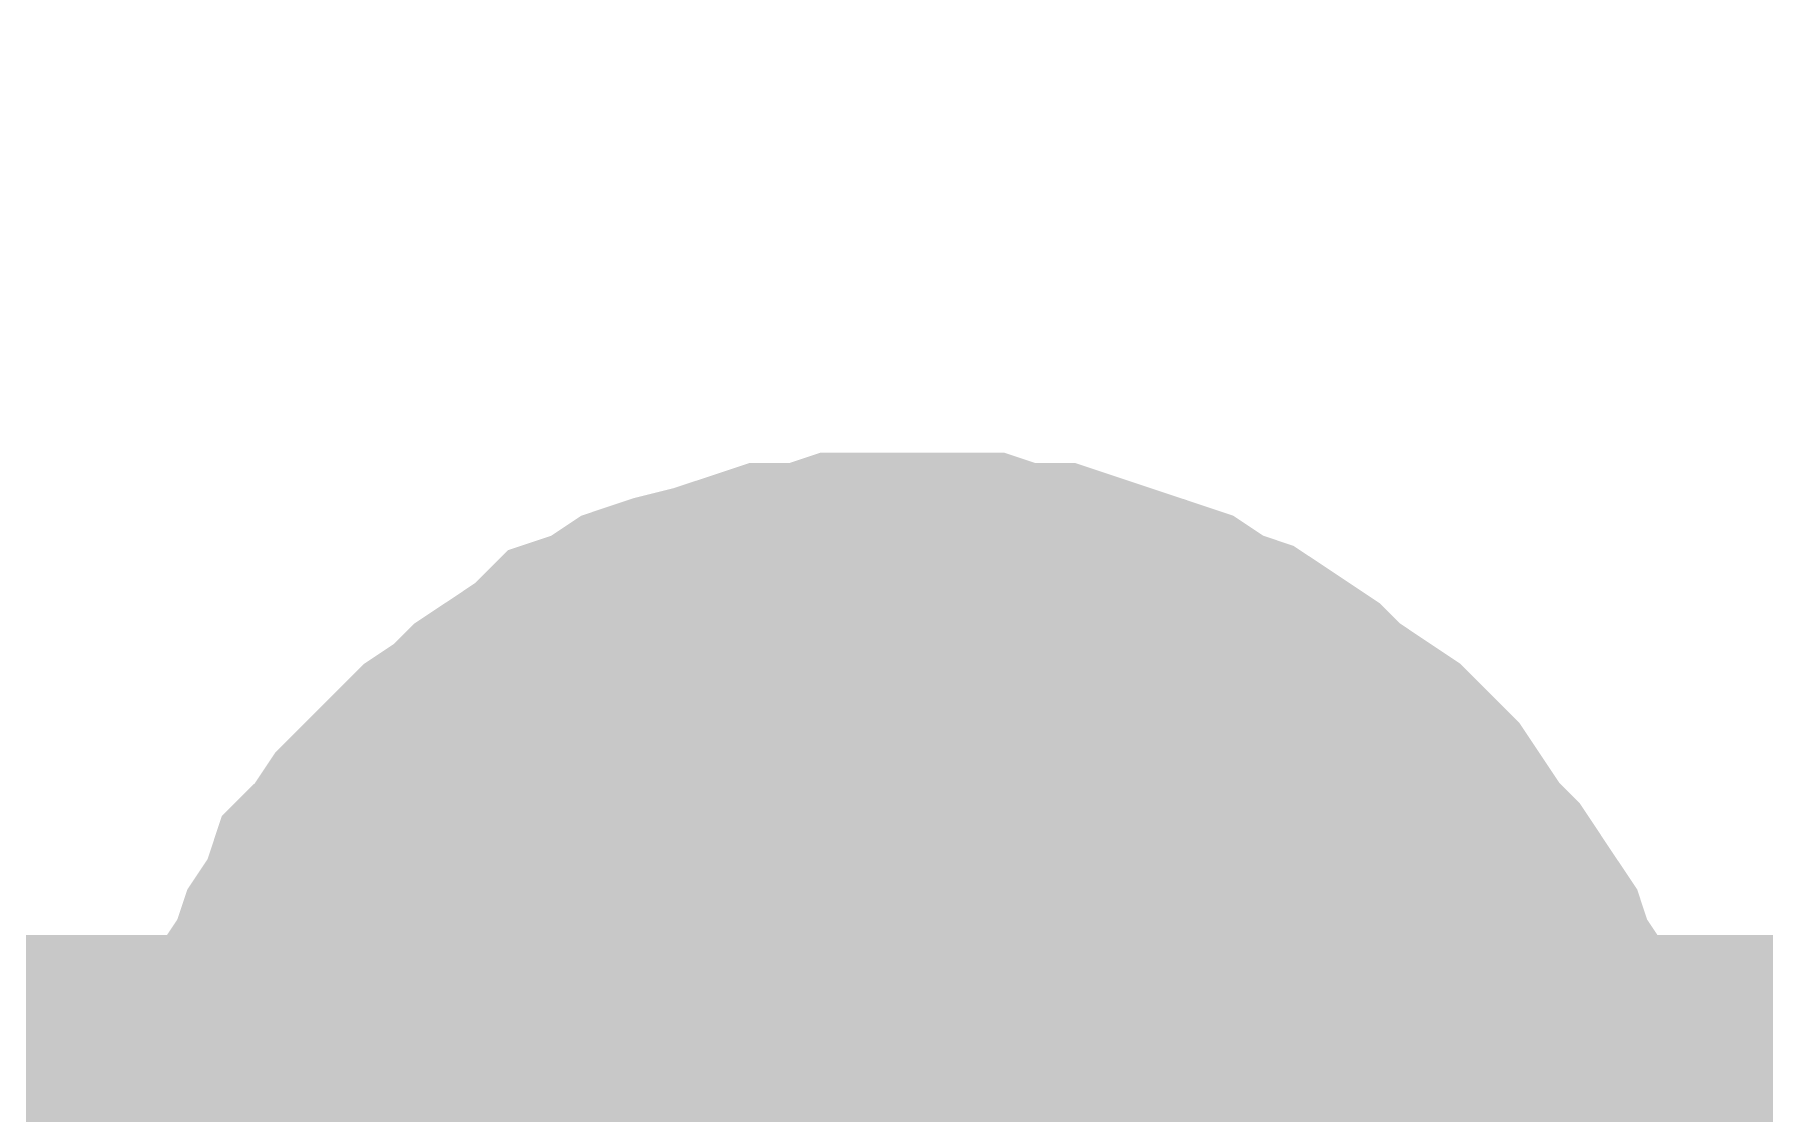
# Model space of a CAD drawing. Header units: inches. Extents: x 0 to 841, y 0 to 594.
# Drawn here: x 299.034 to 300.966, y 305.171 to 306.376 of the extents above; entities that cross this region are included whole.
import ezdxf

# ---------------------------------------------------------------- set-up
doc = ezdxf.new("R2010")
doc.units = ezdxf.units.IN
doc.layers.add('Sheet', color=255, linetype='Continuous')

msp = doc.modelspace()

# ---------------------------------------------------------------- linework, layer by layer
at = {"layer": 'Sheet'}
for points in [[(350.0049, 319.9982, 0.7493, 0.7493, 0), (340.0112, 319.9982, 0.7493, 0.7493, 0), (340.0112, 304.9955, 0.7493, 0.7493, 0), (300.0139, 304.9955, 0.7493, 0.7493, 0), (285.012, 304.9955, 0.7493, 0.7493, 0)], [(299.2503, 304.9955, 0.2997, 0.2997, 0), (299.2503, 305.0292, 0.2997, 0.2997, 0), (299.2503, 305.0741, 0.2997, 0.2997, 0), (299.2615, 305.1078, 0.2997, 0.2997, 0), (299.2615, 305.1527, 0.2997, 0.2997, 0), (299.2728, 305.1864, 0.2997, 0.2997, 0), (299.284, 305.2201, 0.2997, 0.2997, 0), (299.2952, 305.2537, 0.2997, 0.2997, 0), (299.3064, 305.2874, 0.2997, 0.2997, 0), (299.3289, 305.3211, 0.2997, 0.2997, 0), (299.3401, 305.3548, 0.2997, 0.2997, 0), (299.3626, 305.3885, 0.2997, 0.2997, 0), (299.3738, 305.4222, 0.2997, 0.2997, 0), (299.3963, 305.4446, 0.2997, 0.2997, 0), (299.4187, 305.4783, 0.2997, 0.2997, 0), (299.4524, 305.512, 0.2997, 0.2997, 0), (299.4749, 305.5345, 0.2997, 0.2997, 0), (299.4973, 305.5569, 0.2997, 0.2997, 0), (299.531, 305.5794, 0.2997, 0.2997, 0), (299.5535, 305.6019, 0.2997, 0.2997, 0), (299.5872, 305.6243, 0.2997, 0.2997, 0), (299.6208, 305.6468, 0.2997, 0.2997, 0), (299.6433, 305.6692, 0.2997, 0.2997, 0), (299.677, 305.6805, 0.2997, 0.2997, 0), (299.7107, 305.7029, 0.2997, 0.2997, 0), (299.7444, 305.7142, 0.2997, 0.2997, 0), (299.7893, 305.7254, 0.2997, 0.2997, 0), (299.823, 305.7366, 0.2997, 0.2997, 0), (299.8567, 305.7478, 0.2997, 0.2997, 0), (299.9016, 305.7478, 0.2997, 0.2997, 0), (299.9353, 305.7591, 0.2997, 0.2997, 0), (299.9689, 305.7591, 0.2997, 0.2997, 0), (300.0139, 305.7591, 0.2997, 0.2997, 0)], [(299.2503, 304.9955, 0.2997, 0.2997, 0), (299.2503, 305.0292, 0.2997, 0.2997, 0), (299.2503, 305.0741, 0.2997, 0.2997, 0), (299.2615, 305.1078, 0.2997, 0.2997, 0), (299.2615, 305.1527, 0.2997, 0.2997, 0), (299.2728, 305.1864, 0.2997, 0.2997, 0), (299.284, 305.2201, 0.2997, 0.2997, 0), (299.2952, 305.2537, 0.2997, 0.2997, 0), (299.3064, 305.2874, 0.2997, 0.2997, 0), (299.3289, 305.3211, 0.2997, 0.2997, 0), (299.3401, 305.3548, 0.2997, 0.2997, 0), (299.3626, 305.3885, 0.2997, 0.2997, 0), (299.3738, 305.4222, 0.2997, 0.2997, 0), (299.3963, 305.4446, 0.2997, 0.2997, 0), (299.4187, 305.4783, 0.2997, 0.2997, 0), (299.4524, 305.512, 0.2997, 0.2997, 0), (299.4749, 305.5345, 0.2997, 0.2997, 0), (299.4973, 305.5569, 0.2997, 0.2997, 0), (299.531, 305.5794, 0.2997, 0.2997, 0), (299.5535, 305.6019, 0.2997, 0.2997, 0), (299.5872, 305.6243, 0.2997, 0.2997, 0), (299.6208, 305.6468, 0.2997, 0.2997, 0), (299.6433, 305.6692, 0.2997, 0.2997, 0), (299.677, 305.6805, 0.2997, 0.2997, 0), (299.7107, 305.7029, 0.2997, 0.2997, 0), (299.7444, 305.7142, 0.2997, 0.2997, 0), (299.7893, 305.7254, 0.2997, 0.2997, 0), (299.823, 305.7366, 0.2997, 0.2997, 0), (299.8567, 305.7478, 0.2997, 0.2997, 0), (299.9016, 305.7478, 0.2997, 0.2997, 0), (299.9353, 305.7591, 0.2997, 0.2997, 0), (299.9689, 305.7591, 0.2997, 0.2997, 0), (300.0139, 305.7591, 0.2997, 0.2997, 0)], [(299.2503, 304.9955, 0.2997, 0.2997, 0), (299.2503, 305.0292, 0.2997, 0.2997, 0), (299.2503, 305.0741, 0.2997, 0.2997, 0), (299.2615, 305.1078, 0.2997, 0.2997, 0), (299.2615, 305.1527, 0.2997, 0.2997, 0), (299.2728, 305.1864, 0.2997, 0.2997, 0), (299.284, 305.2201, 0.2997, 0.2997, 0), (299.2952, 305.2537, 0.2997, 0.2997, 0), (299.3064, 305.2874, 0.2997, 0.2997, 0), (299.3289, 305.3211, 0.2997, 0.2997, 0), (299.3401, 305.3548, 0.2997, 0.2997, 0), (299.3626, 305.3885, 0.2997, 0.2997, 0), (299.3738, 305.4222, 0.2997, 0.2997, 0), (299.3963, 305.4446, 0.2997, 0.2997, 0), (299.4187, 305.4783, 0.2997, 0.2997, 0), (299.4524, 305.512, 0.2997, 0.2997, 0), (299.4749, 305.5345, 0.2997, 0.2997, 0), (299.4973, 305.5569, 0.2997, 0.2997, 0), (299.531, 305.5794, 0.2997, 0.2997, 0), (299.5535, 305.6019, 0.2997, 0.2997, 0), (299.5872, 305.6243, 0.2997, 0.2997, 0), (299.6208, 305.6468, 0.2997, 0.2997, 0), (299.6433, 305.6692, 0.2997, 0.2997, 0), (299.677, 305.6805, 0.2997, 0.2997, 0), (299.7107, 305.7029, 0.2997, 0.2997, 0), (299.7444, 305.7142, 0.2997, 0.2997, 0), (299.7893, 305.7254, 0.2997, 0.2997, 0), (299.823, 305.7366, 0.2997, 0.2997, 0), (299.8567, 305.7478, 0.2997, 0.2997, 0), (299.9016, 305.7478, 0.2997, 0.2997, 0), (299.9353, 305.7591, 0.2997, 0.2997, 0), (299.9689, 305.7591, 0.2997, 0.2997, 0), (300.0139, 305.7591, 0.2997, 0.2997, 0)], [(300.0139, 305.7591, 0.2997, 0.2997, 0), (300.0139, 305.7591, 0.2997, 0.2997, 0)], [(300.0139, 305.7591, 0.2997, 0.2997, 0), (300.0475, 305.7591, 0.2997, 0.2997, 0), (300.0925, 305.7591, 0.2997, 0.2997, 0), (300.1261, 305.7478, 0.2997, 0.2997, 0), (300.1711, 305.7478, 0.2997, 0.2997, 0), (300.2048, 305.7366, 0.2997, 0.2997, 0), (300.2384, 305.7254, 0.2997, 0.2997, 0), (300.2721, 305.7142, 0.2997, 0.2997, 0), (300.3058, 305.7029, 0.2997, 0.2997, 0), (300.3395, 305.6805, 0.2997, 0.2997, 0), (300.3732, 305.6692, 0.2997, 0.2997, 0), (300.4069, 305.6468, 0.2997, 0.2997, 0), (300.4406, 305.6243, 0.2997, 0.2997, 0), (300.463, 305.6019, 0.2997, 0.2997, 0), (300.4967, 305.5794, 0.2997, 0.2997, 0), (300.5304, 305.5569, 0.2997, 0.2997, 0), (300.5528, 305.5345, 0.2997, 0.2997, 0), (300.5753, 305.512, 0.2997, 0.2997, 0), (300.5978, 305.4783, 0.2997, 0.2997, 0), (300.6202, 305.4446, 0.2997, 0.2997, 0), (300.6427, 305.4222, 0.2997, 0.2997, 0), (300.6651, 305.3885, 0.2997, 0.2997, 0), (300.6876, 305.3548, 0.2997, 0.2997, 0), (300.6988, 305.3211, 0.2997, 0.2997, 0), (300.7213, 305.2874, 0.2997, 0.2997, 0), (300.7325, 305.2537, 0.2997, 0.2997, 0), (300.7437, 305.2201, 0.2997, 0.2997, 0), (300.755, 305.1864, 0.2997, 0.2997, 0), (300.7662, 305.1527, 0.2997, 0.2997, 0), (300.7662, 305.1078, 0.2997, 0.2997, 0), (300.7774, 305.0741, 0.2997, 0.2997, 0), (300.7774, 305.0292, 0.2997, 0.2997, 0), (300.7774, 304.9955, 0.2997, 0.2997, 0)], [(300.0139, 305.7591, 0.2997, 0.2997, 0), (300.0139, 305.7591, 0.2997, 0.2997, 0)], [(300.0139, 305.7591, 0.2997, 0.2997, 0), (300.0475, 305.7591, 0.2997, 0.2997, 0), (300.0925, 305.7591, 0.2997, 0.2997, 0), (300.1261, 305.7478, 0.2997, 0.2997, 0), (300.1711, 305.7478, 0.2997, 0.2997, 0), (300.2048, 305.7366, 0.2997, 0.2997, 0), (300.2384, 305.7254, 0.2997, 0.2997, 0), (300.2721, 305.7142, 0.2997, 0.2997, 0), (300.3058, 305.7029, 0.2997, 0.2997, 0), (300.3395, 305.6805, 0.2997, 0.2997, 0), (300.3732, 305.6692, 0.2997, 0.2997, 0), (300.4069, 305.6468, 0.2997, 0.2997, 0), (300.4406, 305.6243, 0.2997, 0.2997, 0), (300.463, 305.6019, 0.2997, 0.2997, 0), (300.4967, 305.5794, 0.2997, 0.2997, 0), (300.5304, 305.5569, 0.2997, 0.2997, 0), (300.5528, 305.5345, 0.2997, 0.2997, 0), (300.5753, 305.512, 0.2997, 0.2997, 0), (300.5978, 305.4783, 0.2997, 0.2997, 0), (300.6202, 305.4446, 0.2997, 0.2997, 0), (300.6427, 305.4222, 0.2997, 0.2997, 0), (300.6651, 305.3885, 0.2997, 0.2997, 0), (300.6876, 305.3548, 0.2997, 0.2997, 0), (300.6988, 305.3211, 0.2997, 0.2997, 0), (300.7213, 305.2874, 0.2997, 0.2997, 0), (300.7325, 305.2537, 0.2997, 0.2997, 0), (300.7437, 305.2201, 0.2997, 0.2997, 0), (300.755, 305.1864, 0.2997, 0.2997, 0), (300.7662, 305.1527, 0.2997, 0.2997, 0), (300.7662, 305.1078, 0.2997, 0.2997, 0), (300.7774, 305.0741, 0.2997, 0.2997, 0), (300.7774, 305.0292, 0.2997, 0.2997, 0), (300.7774, 304.9955, 0.2997, 0.2997, 0)], [(300.0139, 305.7591, 0.2997, 0.2997, 0), (300.0139, 305.7591, 0.2997, 0.2997, 0)], [(300.0139, 305.7591, 0.2997, 0.2997, 0), (300.0475, 305.7591, 0.2997, 0.2997, 0), (300.0925, 305.7591, 0.2997, 0.2997, 0), (300.1261, 305.7478, 0.2997, 0.2997, 0), (300.1711, 305.7478, 0.2997, 0.2997, 0), (300.2048, 305.7366, 0.2997, 0.2997, 0), (300.2384, 305.7254, 0.2997, 0.2997, 0), (300.2721, 305.7142, 0.2997, 0.2997, 0), (300.3058, 305.7029, 0.2997, 0.2997, 0), (300.3395, 305.6805, 0.2997, 0.2997, 0), (300.3732, 305.6692, 0.2997, 0.2997, 0), (300.4069, 305.6468, 0.2997, 0.2997, 0), (300.4406, 305.6243, 0.2997, 0.2997, 0), (300.463, 305.6019, 0.2997, 0.2997, 0), (300.4967, 305.5794, 0.2997, 0.2997, 0), (300.5304, 305.5569, 0.2997, 0.2997, 0), (300.5528, 305.5345, 0.2997, 0.2997, 0), (300.5753, 305.512, 0.2997, 0.2997, 0), (300.5978, 305.4783, 0.2997, 0.2997, 0), (300.6202, 305.4446, 0.2997, 0.2997, 0), (300.6427, 305.4222, 0.2997, 0.2997, 0), (300.6651, 305.3885, 0.2997, 0.2997, 0), (300.6876, 305.3548, 0.2997, 0.2997, 0), (300.6988, 305.3211, 0.2997, 0.2997, 0), (300.7213, 305.2874, 0.2997, 0.2997, 0), (300.7325, 305.2537, 0.2997, 0.2997, 0), (300.7437, 305.2201, 0.2997, 0.2997, 0), (300.755, 305.1864, 0.2997, 0.2997, 0), (300.7662, 305.1527, 0.2997, 0.2997, 0), (300.7662, 305.1078, 0.2997, 0.2997, 0), (300.7774, 305.0741, 0.2997, 0.2997, 0), (300.7774, 305.0292, 0.2997, 0.2997, 0), (300.7774, 304.9955, 0.2997, 0.2997, 0)], [(299.2615, 305.1078, 0.0991, 0.0991, 0), (299.2615, 305.1527, 0.0991, 0.0991, 0), (299.2728, 305.1864, 0.0991, 0.0991, 0), (299.284, 305.2201, 0.0991, 0.0991, 0), (299.2952, 305.2537, 0.0991, 0.0991, 0), (299.3064, 305.2874, 0.0991, 0.0991, 0), (299.3289, 305.3211, 0.0991, 0.0991, 0), (299.3401, 305.3548, 0.0991, 0.0991, 0), (299.3626, 305.3885, 0.0991, 0.0991, 0), (299.3738, 305.4222, 0.0991, 0.0991, 0), (299.3963, 305.4446, 0.0991, 0.0991, 0), (299.4187, 305.4783, 0.0991, 0.0991, 0), (299.4524, 305.512, 0.0991, 0.0991, 0), (299.4749, 305.5345, 0.0991, 0.0991, 0), (299.4973, 305.5569, 0.0991, 0.0991, 0), (299.531, 305.5794, 0.0991, 0.0991, 0), (299.5535, 305.6019, 0.0991, 0.0991, 0), (299.5872, 305.6243, 0.0991, 0.0991, 0), (299.6208, 305.6468, 0.0991, 0.0991, 0), (299.6433, 305.6692, 0.0991, 0.0991, 0), (299.677, 305.6805, 0.0991, 0.0991, 0), (299.7107, 305.7029, 0.0991, 0.0991, 0), (299.7444, 305.7142, 0.0991, 0.0991, 0), (299.7893, 305.7254, 0.0991, 0.0991, 0), (299.823, 305.7366, 0.0991, 0.0991, 0), (299.8567, 305.7478, 0.0991, 0.0991, 0), (299.9016, 305.7478, 0.0991, 0.0991, 0), (299.9353, 305.7591, 0.0991, 0.0991, 0), (299.9689, 305.7591, 0.0991, 0.0991, 0), (300.0139, 305.7591, 0.0991, 0.0991, 0)], [(299.2615, 305.1078, 0.0991, 0.0991, 0), (299.2615, 305.1527, 0.0991, 0.0991, 0), (299.2728, 305.1864, 0.0991, 0.0991, 0), (299.284, 305.2201, 0.0991, 0.0991, 0), (299.2952, 305.2537, 0.0991, 0.0991, 0), (299.3064, 305.2874, 0.0991, 0.0991, 0), (299.3289, 305.3211, 0.0991, 0.0991, 0), (299.3401, 305.3548, 0.0991, 0.0991, 0), (299.3626, 305.3885, 0.0991, 0.0991, 0), (299.3738, 305.4222, 0.0991, 0.0991, 0), (299.3963, 305.4446, 0.0991, 0.0991, 0), (299.4187, 305.4783, 0.0991, 0.0991, 0), (299.4524, 305.512, 0.0991, 0.0991, 0), (299.4749, 305.5345, 0.0991, 0.0991, 0), (299.4973, 305.5569, 0.0991, 0.0991, 0), (299.531, 305.5794, 0.0991, 0.0991, 0), (299.5535, 305.6019, 0.0991, 0.0991, 0), (299.5872, 305.6243, 0.0991, 0.0991, 0), (299.6208, 305.6468, 0.0991, 0.0991, 0), (299.6433, 305.6692, 0.0991, 0.0991, 0), (299.677, 305.6805, 0.0991, 0.0991, 0), (299.7107, 305.7029, 0.0991, 0.0991, 0), (299.7444, 305.7142, 0.0991, 0.0991, 0), (299.7893, 305.7254, 0.0991, 0.0991, 0), (299.823, 305.7366, 0.0991, 0.0991, 0), (299.8567, 305.7478, 0.0991, 0.0991, 0), (299.9016, 305.7478, 0.0991, 0.0991, 0), (299.9353, 305.7591, 0.0991, 0.0991, 0), (299.9689, 305.7591, 0.0991, 0.0991, 0), (300.0139, 305.7591, 0.0991, 0.0991, 0)], [(299.2615, 305.1078, 0.0991, 0.0991, 0), (299.2615, 305.1527, 0.0991, 0.0991, 0), (299.2728, 305.1864, 0.0991, 0.0991, 0), (299.284, 305.2201, 0.0991, 0.0991, 0), (299.2952, 305.2537, 0.0991, 0.0991, 0), (299.3064, 305.2874, 0.0991, 0.0991, 0), (299.3289, 305.3211, 0.0991, 0.0991, 0), (299.3401, 305.3548, 0.0991, 0.0991, 0), (299.3626, 305.3885, 0.0991, 0.0991, 0), (299.3738, 305.4222, 0.0991, 0.0991, 0), (299.3963, 305.4446, 0.0991, 0.0991, 0), (299.4187, 305.4783, 0.0991, 0.0991, 0), (299.4524, 305.512, 0.0991, 0.0991, 0), (299.4749, 305.5345, 0.0991, 0.0991, 0), (299.4973, 305.5569, 0.0991, 0.0991, 0), (299.531, 305.5794, 0.0991, 0.0991, 0), (299.5535, 305.6019, 0.0991, 0.0991, 0), (299.5872, 305.6243, 0.0991, 0.0991, 0), (299.6208, 305.6468, 0.0991, 0.0991, 0), (299.6433, 305.6692, 0.0991, 0.0991, 0), (299.677, 305.6805, 0.0991, 0.0991, 0), (299.7107, 305.7029, 0.0991, 0.0991, 0), (299.7444, 305.7142, 0.0991, 0.0991, 0), (299.7893, 305.7254, 0.0991, 0.0991, 0), (299.823, 305.7366, 0.0991, 0.0991, 0), (299.8567, 305.7478, 0.0991, 0.0991, 0), (299.9016, 305.7478, 0.0991, 0.0991, 0), (299.9353, 305.7591, 0.0991, 0.0991, 0), (299.9689, 305.7591, 0.0991, 0.0991, 0), (300.0139, 305.7591, 0.0991, 0.0991, 0)], [(300.0139, 305.7591, 0.0991, 0.0991, 0), (300.0139, 305.7591, 0.0991, 0.0991, 0)], [(300.0139, 305.7591, 0.0991, 0.0991, 0), (300.0475, 305.7591, 0.0991, 0.0991, 0), (300.0925, 305.7591, 0.0991, 0.0991, 0), (300.1261, 305.7478, 0.0991, 0.0991, 0), (300.1711, 305.7478, 0.0991, 0.0991, 0), (300.2048, 305.7366, 0.0991, 0.0991, 0), (300.2384, 305.7254, 0.0991, 0.0991, 0), (300.2721, 305.7142, 0.0991, 0.0991, 0), (300.3058, 305.7029, 0.0991, 0.0991, 0), (300.3395, 305.6805, 0.0991, 0.0991, 0), (300.3732, 305.6692, 0.0991, 0.0991, 0), (300.4069, 305.6468, 0.0991, 0.0991, 0), (300.4406, 305.6243, 0.0991, 0.0991, 0), (300.463, 305.6019, 0.0991, 0.0991, 0), (300.4967, 305.5794, 0.0991, 0.0991, 0), (300.5304, 305.5569, 0.0991, 0.0991, 0), (300.5528, 305.5345, 0.0991, 0.0991, 0), (300.5753, 305.512, 0.0991, 0.0991, 0), (300.5978, 305.4783, 0.0991, 0.0991, 0), (300.6202, 305.4446, 0.0991, 0.0991, 0), (300.6427, 305.4222, 0.0991, 0.0991, 0), (300.6651, 305.3885, 0.0991, 0.0991, 0), (300.6876, 305.3548, 0.0991, 0.0991, 0), (300.6988, 305.3211, 0.0991, 0.0991, 0), (300.7213, 305.2874, 0.0991, 0.0991, 0), (300.7325, 305.2537, 0.0991, 0.0991, 0), (300.7437, 305.2201, 0.0991, 0.0991, 0), (300.755, 305.1864, 0.0991, 0.0991, 0), (300.7662, 305.1527, 0.0991, 0.0991, 0), (300.7662, 305.1078, 0.0991, 0.0991, 0)], [(300.0139, 305.7591, 0.0991, 0.0991, 0), (300.0139, 305.7591, 0.0991, 0.0991, 0)], [(300.0139, 305.7591, 0.0991, 0.0991, 0), (300.0475, 305.7591, 0.0991, 0.0991, 0), (300.0925, 305.7591, 0.0991, 0.0991, 0), (300.1261, 305.7478, 0.0991, 0.0991, 0), (300.1711, 305.7478, 0.0991, 0.0991, 0), (300.2048, 305.7366, 0.0991, 0.0991, 0), (300.2384, 305.7254, 0.0991, 0.0991, 0), (300.2721, 305.7142, 0.0991, 0.0991, 0), (300.3058, 305.7029, 0.0991, 0.0991, 0), (300.3395, 305.6805, 0.0991, 0.0991, 0), (300.3732, 305.6692, 0.0991, 0.0991, 0), (300.4069, 305.6468, 0.0991, 0.0991, 0), (300.4406, 305.6243, 0.0991, 0.0991, 0), (300.463, 305.6019, 0.0991, 0.0991, 0), (300.4967, 305.5794, 0.0991, 0.0991, 0), (300.5304, 305.5569, 0.0991, 0.0991, 0), (300.5528, 305.5345, 0.0991, 0.0991, 0), (300.5753, 305.512, 0.0991, 0.0991, 0), (300.5978, 305.4783, 0.0991, 0.0991, 0), (300.6202, 305.4446, 0.0991, 0.0991, 0), (300.6427, 305.4222, 0.0991, 0.0991, 0), (300.6651, 305.3885, 0.0991, 0.0991, 0), (300.6876, 305.3548, 0.0991, 0.0991, 0), (300.6988, 305.3211, 0.0991, 0.0991, 0), (300.7213, 305.2874, 0.0991, 0.0991, 0), (300.7325, 305.2537, 0.0991, 0.0991, 0), (300.7437, 305.2201, 0.0991, 0.0991, 0), (300.755, 305.1864, 0.0991, 0.0991, 0), (300.7662, 305.1527, 0.0991, 0.0991, 0), (300.7662, 305.1078, 0.0991, 0.0991, 0)], [(300.0139, 305.7591, 0.0991, 0.0991, 0), (300.0139, 305.7591, 0.0991, 0.0991, 0)], [(300.0139, 305.7591, 0.0991, 0.0991, 0), (300.0475, 305.7591, 0.0991, 0.0991, 0), (300.0925, 305.7591, 0.0991, 0.0991, 0), (300.1261, 305.7478, 0.0991, 0.0991, 0), (300.1711, 305.7478, 0.0991, 0.0991, 0), (300.2048, 305.7366, 0.0991, 0.0991, 0), (300.2384, 305.7254, 0.0991, 0.0991, 0), (300.2721, 305.7142, 0.0991, 0.0991, 0), (300.3058, 305.7029, 0.0991, 0.0991, 0), (300.3395, 305.6805, 0.0991, 0.0991, 0), (300.3732, 305.6692, 0.0991, 0.0991, 0), (300.4069, 305.6468, 0.0991, 0.0991, 0), (300.4406, 305.6243, 0.0991, 0.0991, 0), (300.463, 305.6019, 0.0991, 0.0991, 0), (300.4967, 305.5794, 0.0991, 0.0991, 0), (300.5304, 305.5569, 0.0991, 0.0991, 0), (300.5528, 305.5345, 0.0991, 0.0991, 0), (300.5753, 305.512, 0.0991, 0.0991, 0), (300.5978, 305.4783, 0.0991, 0.0991, 0), (300.6202, 305.4446, 0.0991, 0.0991, 0), (300.6427, 305.4222, 0.0991, 0.0991, 0), (300.6651, 305.3885, 0.0991, 0.0991, 0), (300.6876, 305.3548, 0.0991, 0.0991, 0), (300.6988, 305.3211, 0.0991, 0.0991, 0), (300.7213, 305.2874, 0.0991, 0.0991, 0), (300.7325, 305.2537, 0.0991, 0.0991, 0), (300.7437, 305.2201, 0.0991, 0.0991, 0), (300.755, 305.1864, 0.0991, 0.0991, 0), (300.7662, 305.1527, 0.0991, 0.0991, 0), (300.7662, 305.1078, 0.0991, 0.0991, 0)], [(299.5086, 305.0179, 0.2997, 0.2997, 0), (299.5086, 305.0516, 0.2997, 0.2997, 0), (299.5198, 305.0741, 0.2997, 0.2997, 0), (299.5198, 305.0965, 0.2997, 0.2997, 0), (299.5198, 305.119, 0.2997, 0.2997, 0), (299.531, 305.1414, 0.2997, 0.2997, 0), (299.5422, 305.1751, 0.2997, 0.2997, 0), (299.5535, 305.1976, 0.2997, 0.2997, 0), (299.5535, 305.2201, 0.2997, 0.2997, 0), (299.5647, 305.2425, 0.2997, 0.2997, 0), (299.5759, 305.2537, 0.2997, 0.2997, 0), (299.5984, 305.2762, 0.2997, 0.2997, 0), (299.6096, 305.2987, 0.2997, 0.2997, 0), (299.6208, 305.3211, 0.2997, 0.2997, 0), (299.6433, 305.3324, 0.2997, 0.2997, 0), (299.6545, 305.3548, 0.2997, 0.2997, 0), (299.677, 305.366, 0.2997, 0.2997, 0), (299.6882, 305.3885, 0.2997, 0.2997, 0), (299.7107, 305.3997, 0.2997, 0.2997, 0), (299.7331, 305.411, 0.2997, 0.2997, 0), (299.7556, 305.4334, 0.2997, 0.2997, 0), (299.7668, 305.4446, 0.2997, 0.2997, 0), (299.7893, 305.4559, 0.2997, 0.2997, 0), (299.8117, 305.4559, 0.2997, 0.2997, 0), (299.8342, 305.4671, 0.2997, 0.2997, 0), (299.8679, 305.4783, 0.2997, 0.2997, 0), (299.8903, 305.4896, 0.2997, 0.2997, 0), (299.9128, 305.4896, 0.2997, 0.2997, 0), (299.9353, 305.4896, 0.2997, 0.2997, 0), (299.9577, 305.5008, 0.2997, 0.2997, 0), (299.9914, 305.5008, 0.2997, 0.2997, 0), (300.0139, 305.5008, 0.2997, 0.2997, 0)], [(299.5086, 305.0179, 0.2997, 0.2997, 0), (299.5086, 305.0516, 0.2997, 0.2997, 0), (299.5198, 305.0741, 0.2997, 0.2997, 0), (299.5198, 305.0965, 0.2997, 0.2997, 0), (299.5198, 305.119, 0.2997, 0.2997, 0), (299.531, 305.1414, 0.2997, 0.2997, 0), (299.5422, 305.1751, 0.2997, 0.2997, 0), (299.5535, 305.1976, 0.2997, 0.2997, 0), (299.5535, 305.2201, 0.2997, 0.2997, 0), (299.5647, 305.2425, 0.2997, 0.2997, 0), (299.5759, 305.2537, 0.2997, 0.2997, 0), (299.5984, 305.2762, 0.2997, 0.2997, 0), (299.6096, 305.2987, 0.2997, 0.2997, 0), (299.6208, 305.3211, 0.2997, 0.2997, 0), (299.6433, 305.3324, 0.2997, 0.2997, 0), (299.6545, 305.3548, 0.2997, 0.2997, 0), (299.677, 305.366, 0.2997, 0.2997, 0), (299.6882, 305.3885, 0.2997, 0.2997, 0), (299.7107, 305.3997, 0.2997, 0.2997, 0), (299.7331, 305.411, 0.2997, 0.2997, 0), (299.7556, 305.4334, 0.2997, 0.2997, 0), (299.7668, 305.4446, 0.2997, 0.2997, 0), (299.7893, 305.4559, 0.2997, 0.2997, 0), (299.8117, 305.4559, 0.2997, 0.2997, 0), (299.8342, 305.4671, 0.2997, 0.2997, 0), (299.8679, 305.4783, 0.2997, 0.2997, 0), (299.8903, 305.4896, 0.2997, 0.2997, 0), (299.9128, 305.4896, 0.2997, 0.2997, 0), (299.9353, 305.4896, 0.2997, 0.2997, 0), (299.9577, 305.5008, 0.2997, 0.2997, 0), (299.9914, 305.5008, 0.2997, 0.2997, 0), (300.0139, 305.5008, 0.2997, 0.2997, 0)], [(300.0139, 305.5008, 0.2997, 0.2997, 0), (300.0139, 305.5008, 0.2997, 0.2997, 0)], [(300.0139, 305.5008, 0.2997, 0.2997, 0), (300.0363, 305.5008, 0.2997, 0.2997, 0), (300.07, 305.5008, 0.2997, 0.2997, 0), (300.0925, 305.4896, 0.2997, 0.2997, 0), (300.1149, 305.4896, 0.2997, 0.2997, 0), (300.1374, 305.4896, 0.2997, 0.2997, 0), (300.1598, 305.4783, 0.2997, 0.2997, 0), (300.1935, 305.4671, 0.2997, 0.2997, 0), (300.216, 305.4559, 0.2997, 0.2997, 0), (300.2384, 305.4559, 0.2997, 0.2997, 0), (300.2609, 305.4446, 0.2997, 0.2997, 0), (300.2721, 305.4334, 0.2997, 0.2997, 0), (300.2946, 305.411, 0.2997, 0.2997, 0), (300.317, 305.3997, 0.2997, 0.2997, 0), (300.3395, 305.3885, 0.2997, 0.2997, 0), (300.3507, 305.366, 0.2997, 0.2997, 0), (300.3732, 305.3548, 0.2997, 0.2997, 0), (300.3844, 305.3324, 0.2997, 0.2997, 0), (300.4069, 305.3211, 0.2997, 0.2997, 0), (300.4181, 305.2987, 0.2997, 0.2997, 0), (300.4293, 305.2762, 0.2997, 0.2997, 0), (300.4518, 305.2537, 0.2997, 0.2997, 0), (300.463, 305.2425, 0.2997, 0.2997, 0), (300.4742, 305.2201, 0.2997, 0.2997, 0), (300.4742, 305.1976, 0.2997, 0.2997, 0), (300.4855, 305.1751, 0.2997, 0.2997, 0), (300.4967, 305.1414, 0.2997, 0.2997, 0), (300.5079, 305.119, 0.2997, 0.2997, 0), (300.5079, 305.0965, 0.2997, 0.2997, 0), (300.5079, 305.0741, 0.2997, 0.2997, 0), (300.5192, 305.0516, 0.2997, 0.2997, 0), (300.5192, 305.0179, 0.2997, 0.2997, 0)], [(300.0139, 305.5008, 0.2997, 0.2997, 0), (300.0139, 305.5008, 0.2997, 0.2997, 0)], [(300.0139, 305.5008, 0.2997, 0.2997, 0), (300.0363, 305.5008, 0.2997, 0.2997, 0), (300.07, 305.5008, 0.2997, 0.2997, 0), (300.0925, 305.4896, 0.2997, 0.2997, 0), (300.1149, 305.4896, 0.2997, 0.2997, 0), (300.1374, 305.4896, 0.2997, 0.2997, 0), (300.1598, 305.4783, 0.2997, 0.2997, 0), (300.1935, 305.4671, 0.2997, 0.2997, 0), (300.216, 305.4559, 0.2997, 0.2997, 0), (300.2384, 305.4559, 0.2997, 0.2997, 0), (300.2609, 305.4446, 0.2997, 0.2997, 0), (300.2721, 305.4334, 0.2997, 0.2997, 0), (300.2946, 305.411, 0.2997, 0.2997, 0), (300.317, 305.3997, 0.2997, 0.2997, 0), (300.3395, 305.3885, 0.2997, 0.2997, 0), (300.3507, 305.366, 0.2997, 0.2997, 0), (300.3732, 305.3548, 0.2997, 0.2997, 0), (300.3844, 305.3324, 0.2997, 0.2997, 0), (300.4069, 305.3211, 0.2997, 0.2997, 0), (300.4181, 305.2987, 0.2997, 0.2997, 0), (300.4293, 305.2762, 0.2997, 0.2997, 0), (300.4518, 305.2537, 0.2997, 0.2997, 0), (300.463, 305.2425, 0.2997, 0.2997, 0), (300.4742, 305.2201, 0.2997, 0.2997, 0), (300.4742, 305.1976, 0.2997, 0.2997, 0), (300.4855, 305.1751, 0.2997, 0.2997, 0), (300.4967, 305.1414, 0.2997, 0.2997, 0), (300.5079, 305.119, 0.2997, 0.2997, 0), (300.5079, 305.0965, 0.2997, 0.2997, 0), (300.5079, 305.0741, 0.2997, 0.2997, 0), (300.5192, 305.0516, 0.2997, 0.2997, 0), (300.5192, 305.0179, 0.2997, 0.2997, 0)], [(299.5198, 305.119, 0.0991, 0.0991, 0), (299.531, 305.1414, 0.0991, 0.0991, 0), (299.5422, 305.1751, 0.0991, 0.0991, 0), (299.5535, 305.1976, 0.0991, 0.0991, 0), (299.5535, 305.2201, 0.0991, 0.0991, 0), (299.5647, 305.2425, 0.0991, 0.0991, 0), (299.5759, 305.2537, 0.0991, 0.0991, 0), (299.5984, 305.2762, 0.0991, 0.0991, 0), (299.6096, 305.2987, 0.0991, 0.0991, 0), (299.6208, 305.3211, 0.0991, 0.0991, 0), (299.6433, 305.3324, 0.0991, 0.0991, 0), (299.6545, 305.3548, 0.0991, 0.0991, 0), (299.677, 305.366, 0.0991, 0.0991, 0), (299.6882, 305.3885, 0.0991, 0.0991, 0), (299.7107, 305.3997, 0.0991, 0.0991, 0), (299.7331, 305.411, 0.0991, 0.0991, 0), (299.7556, 305.4334, 0.0991, 0.0991, 0), (299.7668, 305.4446, 0.0991, 0.0991, 0), (299.7893, 305.4559, 0.0991, 0.0991, 0), (299.8117, 305.4559, 0.0991, 0.0991, 0), (299.8342, 305.4671, 0.0991, 0.0991, 0), (299.8679, 305.4783, 0.0991, 0.0991, 0), (299.8903, 305.4896, 0.0991, 0.0991, 0), (299.9128, 305.4896, 0.0991, 0.0991, 0), (299.9353, 305.4896, 0.0991, 0.0991, 0), (299.9577, 305.5008, 0.0991, 0.0991, 0), (299.9914, 305.5008, 0.0991, 0.0991, 0), (300.0139, 305.5008, 0.0991, 0.0991, 0)], [(299.5198, 305.119, 0.0991, 0.0991, 0), (299.531, 305.1414, 0.0991, 0.0991, 0), (299.5422, 305.1751, 0.0991, 0.0991, 0), (299.5535, 305.1976, 0.0991, 0.0991, 0), (299.5535, 305.2201, 0.0991, 0.0991, 0), (299.5647, 305.2425, 0.0991, 0.0991, 0), (299.5759, 305.2537, 0.0991, 0.0991, 0), (299.5984, 305.2762, 0.0991, 0.0991, 0), (299.6096, 305.2987, 0.0991, 0.0991, 0), (299.6208, 305.3211, 0.0991, 0.0991, 0), (299.6433, 305.3324, 0.0991, 0.0991, 0), (299.6545, 305.3548, 0.0991, 0.0991, 0), (299.677, 305.366, 0.0991, 0.0991, 0), (299.6882, 305.3885, 0.0991, 0.0991, 0), (299.7107, 305.3997, 0.0991, 0.0991, 0), (299.7331, 305.411, 0.0991, 0.0991, 0), (299.7556, 305.4334, 0.0991, 0.0991, 0), (299.7668, 305.4446, 0.0991, 0.0991, 0), (299.7893, 305.4559, 0.0991, 0.0991, 0), (299.8117, 305.4559, 0.0991, 0.0991, 0), (299.8342, 305.4671, 0.0991, 0.0991, 0), (299.8679, 305.4783, 0.0991, 0.0991, 0), (299.8903, 305.4896, 0.0991, 0.0991, 0), (299.9128, 305.4896, 0.0991, 0.0991, 0), (299.9353, 305.4896, 0.0991, 0.0991, 0), (299.9577, 305.5008, 0.0991, 0.0991, 0), (299.9914, 305.5008, 0.0991, 0.0991, 0), (300.0139, 305.5008, 0.0991, 0.0991, 0)], [(300.0139, 305.5008, 0.0991, 0.0991, 0), (300.0139, 305.5008, 0.0991, 0.0991, 0)], [(300.0139, 305.5008, 0.0991, 0.0991, 0), (300.0363, 305.5008, 0.0991, 0.0991, 0), (300.07, 305.5008, 0.0991, 0.0991, 0), (300.0925, 305.4896, 0.0991, 0.0991, 0), (300.1149, 305.4896, 0.0991, 0.0991, 0), (300.1374, 305.4896, 0.0991, 0.0991, 0), (300.1598, 305.4783, 0.0991, 0.0991, 0), (300.1935, 305.4671, 0.0991, 0.0991, 0), (300.216, 305.4559, 0.0991, 0.0991, 0), (300.2384, 305.4559, 0.0991, 0.0991, 0), (300.2609, 305.4446, 0.0991, 0.0991, 0), (300.2721, 305.4334, 0.0991, 0.0991, 0), (300.2946, 305.411, 0.0991, 0.0991, 0), (300.317, 305.3997, 0.0991, 0.0991, 0), (300.3395, 305.3885, 0.0991, 0.0991, 0), (300.3507, 305.366, 0.0991, 0.0991, 0), (300.3732, 305.3548, 0.0991, 0.0991, 0), (300.3844, 305.3324, 0.0991, 0.0991, 0), (300.4069, 305.3211, 0.0991, 0.0991, 0), (300.4181, 305.2987, 0.0991, 0.0991, 0), (300.4293, 305.2762, 0.0991, 0.0991, 0), (300.4518, 305.2537, 0.0991, 0.0991, 0), (300.463, 305.2425, 0.0991, 0.0991, 0), (300.4742, 305.2201, 0.0991, 0.0991, 0), (300.4742, 305.1976, 0.0991, 0.0991, 0), (300.4855, 305.1751, 0.0991, 0.0991, 0), (300.4967, 305.1414, 0.0991, 0.0991, 0), (300.5079, 305.119, 0.0991, 0.0991, 0)], [(300.0139, 305.5008, 0.0991, 0.0991, 0), (300.0139, 305.5008, 0.0991, 0.0991, 0)], [(300.0139, 305.5008, 0.0991, 0.0991, 0), (300.0363, 305.5008, 0.0991, 0.0991, 0), (300.07, 305.5008, 0.0991, 0.0991, 0), (300.0925, 305.4896, 0.0991, 0.0991, 0), (300.1149, 305.4896, 0.0991, 0.0991, 0), (300.1374, 305.4896, 0.0991, 0.0991, 0), (300.1598, 305.4783, 0.0991, 0.0991, 0), (300.1935, 305.4671, 0.0991, 0.0991, 0), (300.216, 305.4559, 0.0991, 0.0991, 0), (300.2384, 305.4559, 0.0991, 0.0991, 0), (300.2609, 305.4446, 0.0991, 0.0991, 0), (300.2721, 305.4334, 0.0991, 0.0991, 0), (300.2946, 305.411, 0.0991, 0.0991, 0), (300.317, 305.3997, 0.0991, 0.0991, 0), (300.3395, 305.3885, 0.0991, 0.0991, 0), (300.3507, 305.366, 0.0991, 0.0991, 0), (300.3732, 305.3548, 0.0991, 0.0991, 0), (300.3844, 305.3324, 0.0991, 0.0991, 0), (300.4069, 305.3211, 0.0991, 0.0991, 0), (300.4181, 305.2987, 0.0991, 0.0991, 0), (300.4293, 305.2762, 0.0991, 0.0991, 0), (300.4518, 305.2537, 0.0991, 0.0991, 0), (300.463, 305.2425, 0.0991, 0.0991, 0), (300.4742, 305.2201, 0.0991, 0.0991, 0), (300.4742, 305.1976, 0.0991, 0.0991, 0), (300.4855, 305.1751, 0.0991, 0.0991, 0), (300.4967, 305.1414, 0.0991, 0.0991, 0), (300.5079, 305.119, 0.0991, 0.0991, 0)], [(300.0139, 299.9983, 0.7493, 0.7493, 0), (300.0139, 304.9955, 0.7493, 0.7493, 0)]]:
    msp.add_lwpolyline(points, format="xyseb", dxfattribs=at)
msp.add_lwpolyline([(299.746, 305, 0.508, 0.508, 1), (300.254, 305, 0.508, 0.508, 1)], format="xyseb", close=True, dxfattribs=at)

doc.saveas('drawing.dxf')
